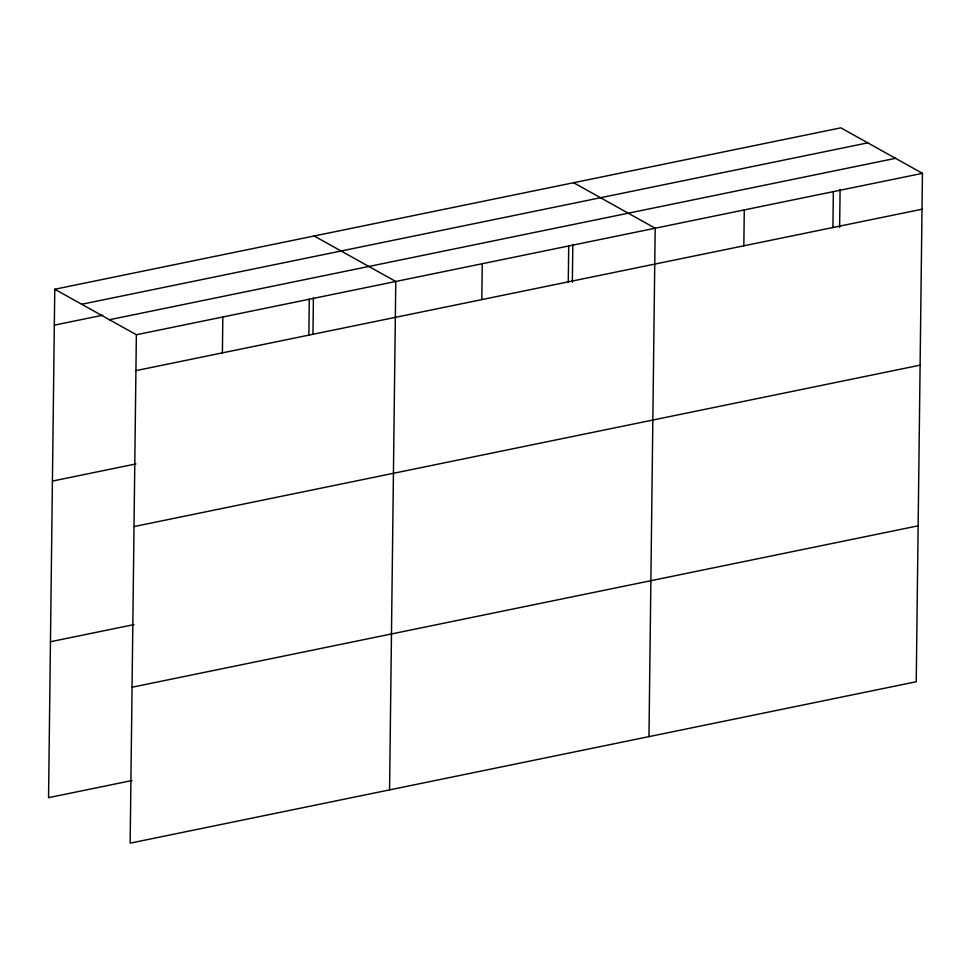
<?xml version="1.0" encoding="UTF-8"?>
<svg xmlns="http://www.w3.org/2000/svg" width="971" height="971" viewBox="0 0 971 971"><rect width="100%" height="100%" fill="white"/><g stroke="black" fill="none" stroke-linecap="round" stroke-linejoin="round"><path stroke-width="1.46" d="M54.764 289.249L136.365 334.74L130.15 843.156L916.236 681.751L922.45 173.336L840.85 127.844L54.764 289.249L48.55 797.664L132.092 780.514M222.395 352.886L222.832 316.983M308.863 335.129L309.3 299.226M312.978 333.951L313.415 297.624M389.565 789.896L395.78 281.469L314.167 235.989M481.81 299.614L482.247 263.724M568.278 281.857L568.715 245.966M572.356 282.197L572.817 244.352M648.968 736.625L655.182 228.209L573.582 182.718M743.835 245.809L744.272 209.918M832.924 227.517L833.361 191.627M839.624 227.323L840.097 189.479M81.698 304.263L867.771 142.858M54.327 325.139L102.683 315.211M109.432 319.726L895.517 158.322M136.365 334.74L922.45 173.336M135.928 370.631L922.013 209.226M52.422 481.082L135.952 463.92M134.022 526.561L920.107 365.157M50.456 641.734L133.998 624.584M132.056 687.225L918.141 525.821"/></g></svg>
